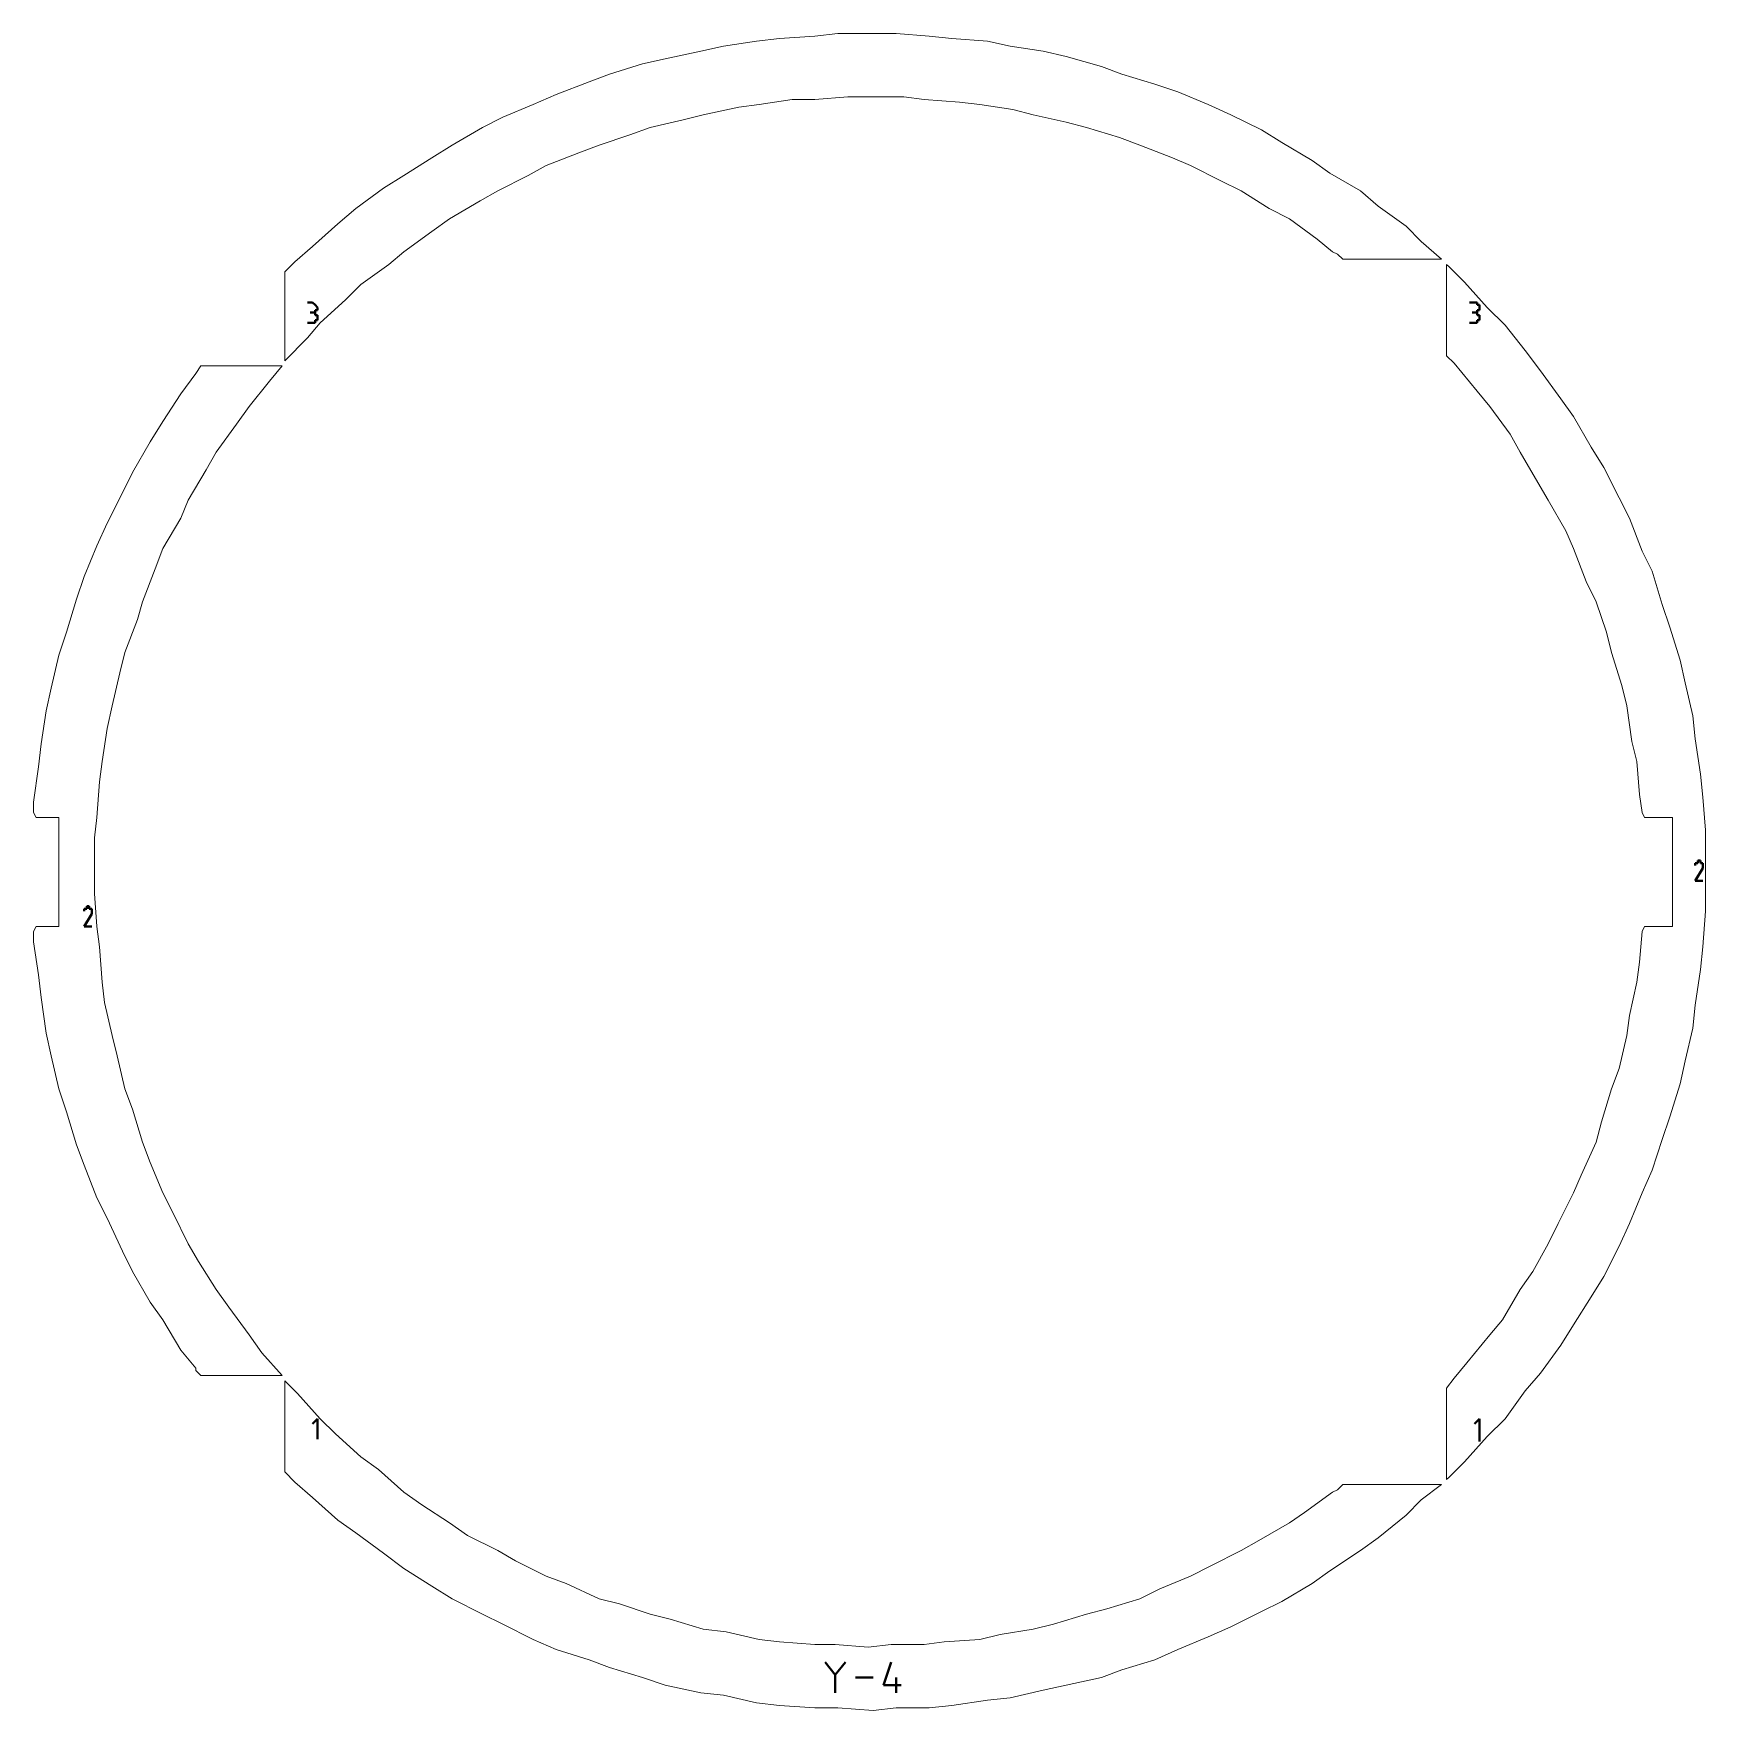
# Model space of a CAD drawing. Header units: millimetres. Extents: x -99 to 99, y -143 to 131.
# Drawn here: x 33.4 to 99.3, y 3.3 to 69.4 of the extents above; entities that cross this region are included whole.
import ezdxf

# ---------------------------------------------------------------- set-up
doc = ezdxf.new("R2010")
doc.units = ezdxf.units.MM
doc.header["$MEASUREMENT"] = 0
doc.layers.add('layer 1', color=7, linetype='Continuous')

msp = doc.modelspace()

# ---------------------------------------------------------------- linework, layer by layer
at = {"layer": 'layer 1', "color": 5, "lineweight": 13}
for points in [[(60.5613, 68.864), (60.5613, 68.864), (59.6618, 68.6656), (59.6618, 68.6656)], [(61.8604, 69.0651), (61.8604, 69.0651), (60.5613, 68.864), (60.5613, 68.864)], [(62.76, 69.1656), (62.76, 69.1656), (61.8604, 69.0651), (61.8604, 69.0651)], [(64.1623, 69.2662), (64.1623, 69.2662), (62.76, 69.1656), (62.76, 69.1656)], [(65.0619, 69.3641), (65.0619, 69.3641), (64.1623, 69.2662), (64.1623, 69.2662)], [(66.4616, 69.3641), (66.4616, 69.3641), (65.0619, 69.3641), (65.0619, 69.3641)], [(67.3611, 69.3641), (67.3611, 69.3641), (66.4616, 69.3641), (66.4616, 69.3641)], [(68.6602, 69.2662), (68.6602, 69.2662), (67.3611, 69.3641), (67.3611, 69.3641)], [(69.5625, 69.1656), (69.5625, 69.1656), (68.6602, 69.2662), (68.6602, 69.2662)], [(70.9621, 69.0651), (70.9621, 69.0651), (69.5625, 69.1656), (69.5625, 69.1656)], [(71.8617, 68.864), (71.8617, 68.864), (70.9621, 69.0651), (70.9621, 69.0651)], [(73.1608, 68.6656), (73.1608, 68.6656), (71.8617, 68.864), (71.8617, 68.864)], [(57.3599, 68.1655), (57.3599, 68.1655), (56.0608, 67.766), (56.0608, 67.766)], [(58.2595, 68.3666), (58.2595, 68.3666), (57.3599, 68.1655), (57.3599, 68.1655)], [(59.6618, 68.6656), (59.6618, 68.6656), (58.2595, 68.3666), (58.2595, 68.3666)], [(74.063, 68.4645), (74.063, 68.4645), (73.1608, 68.6656), (73.1608, 68.6656)], [(75.4627, 68.065), (75.4627, 68.065), (74.063, 68.4645), (74.063, 68.4645)], [(55.2618, 67.4644), (55.2618, 67.4644), (53.96, 66.9643), (53.96, 66.9643)], [(56.0608, 67.766), (56.0608, 67.766), (55.2618, 67.4644), (55.2618, 67.4644)], [(76.2617, 67.766), (76.2617, 67.766), (75.4627, 68.065), (75.4627, 68.065)], [(77.5635, 67.3665), (77.5635, 67.3665), (76.2617, 67.766), (76.2617, 67.766)], [(53.96, 66.9643), (53.96, 66.9643), (53.0604, 66.5648), (53.0604, 66.5648)], [(61.961, 66.5648), (61.961, 66.5648), (63.2601, 66.7659), (63.2601, 66.7659)], [(63.2601, 66.7659), (63.2601, 66.7659), (64.1623, 66.7659), (64.1623, 66.7659)], [(64.1623, 66.7659), (64.1623, 66.7659), (65.4614, 66.8664), (65.4614, 66.8664)], [(65.4614, 66.8664), (65.4614, 66.8664), (66.2605, 66.8664), (66.2605, 66.8664)], [(66.2605, 66.8664), (66.2605, 66.8664), (67.6628, 66.8664), (67.6628, 66.8664)], [(67.6628, 66.8664), (67.6628, 66.8664), (68.4618, 66.7659), (68.4618, 66.7659)], [(68.4618, 66.7659), (68.4618, 66.7659), (69.8615, 66.6653), (69.8615, 66.6653)], [(78.4631, 67.0648), (78.4631, 67.0648), (77.5635, 67.3665), (77.5635, 67.3665)], [(79.6616, 66.5648), (79.6616, 66.5648), (78.4631, 67.0648), (78.4631, 67.0648)], [(53.0604, 66.5648), (53.0604, 66.5648), (51.8592, 66.0647), (51.8592, 66.0647)], [(58.9606, 65.9642), (58.9606, 65.9642), (59.7597, 66.1653), (59.7597, 66.1653)], [(59.7597, 66.1653), (59.7597, 66.1653), (61.162, 66.4642), (61.162, 66.4642)], [(61.162, 66.4642), (61.162, 66.4642), (61.961, 66.5648), (61.961, 66.5648)], [(69.8615, 66.6653), (69.8615, 66.6653), (70.6605, 66.5648), (70.6605, 66.5648)], [(70.6605, 66.5648), (70.6605, 66.5648), (71.9623, 66.3663), (71.9623, 66.3663)], [(71.9623, 66.3663), (71.9623, 66.3663), (72.7613, 66.1653), (72.7613, 66.1653)], [(72.7613, 66.1653), (72.7613, 66.1653), (74.063, 65.8663), (74.063, 65.8663)], [(80.5612, 66.1653), (80.5612, 66.1653), (79.6616, 66.5648), (79.6616, 66.5648)], [(81.7624, 65.5647), (81.7624, 65.5647), (80.5612, 66.1653), (80.5612, 66.1653)], [(51.0602, 65.6652), (51.0602, 65.6652), (49.859, 64.9641), (49.859, 64.9641)], [(51.8592, 66.0647), (51.8592, 66.0647), (51.0602, 65.6652), (51.0602, 65.6652)], [(56.8598, 65.3662), (56.8598, 65.3662), (57.6615, 65.6652), (57.6615, 65.6652)], [(57.6615, 65.6652), (57.6615, 65.6652), (58.9606, 65.9642), (58.9606, 65.9642)], [(74.063, 65.8663), (74.063, 65.8663), (74.8621, 65.6652), (74.8621, 65.6652)], [(74.8621, 65.6652), (74.8621, 65.6652), (76.1612, 65.2657), (76.1612, 65.2657)], [(82.5615, 65.0646), (82.5615, 65.0646), (81.7624, 65.5647), (81.7624, 65.5647)], [(49.859, 64.9641), (49.859, 64.9641), (49.0599, 64.464), (49.0599, 64.464)], [(54.8596, 64.6651), (54.8596, 64.6651), (55.6613, 64.9641), (55.6613, 64.9641)], [(55.6613, 64.9641), (55.6613, 64.9641), (56.8598, 65.3662), (56.8598, 65.3662)], [(76.1612, 65.2657), (76.1612, 65.2657), (76.9629, 64.9641), (76.9629, 64.9641)], [(76.9629, 64.9641), (76.9629, 64.9641), (78.262, 64.464), (78.262, 64.464)], [(83.7627, 64.3661), (83.7627, 64.3661), (82.5615, 65.0646), (82.5615, 65.0646)], [(49.0599, 64.464), (49.0599, 64.464), (47.9592, 63.7655), (47.9592, 63.7655)], [(52.8593, 63.7655), (52.8593, 63.7655), (53.5605, 64.165), (53.5605, 64.165)], [(53.5605, 64.165), (53.5605, 64.165), (54.8596, 64.6651), (54.8596, 64.6651)], [(78.262, 64.464), (78.262, 64.464), (78.9631, 64.165), (78.9631, 64.165)], [(78.9631, 64.165), (78.9631, 64.165), (80.1617, 63.5644), (80.1617, 63.5644)], [(84.4638, 63.866), (84.4638, 63.866), (83.7627, 64.3661), (83.7627, 64.3661)], [(47.9592, 63.7655), (47.9592, 63.7655), (47.1602, 63.2654), (47.1602, 63.2654)], [(51.6608, 63.1649), (51.6608, 63.1649), (52.8593, 63.7655), (52.8593, 63.7655)], [(80.1617, 63.5644), (80.1617, 63.5644), (80.9634, 63.1649), (80.9634, 63.1649)], [(85.6624, 63.1649), (85.6624, 63.1649), (84.4638, 63.866), (84.4638, 63.866)], [(47.1602, 63.2654), (47.1602, 63.2654), (46.0595, 62.4664), (46.0595, 62.4664)], [(50.9596, 62.7654), (50.9596, 62.7654), (51.6608, 63.1649), (51.6608, 63.1649)], [(80.9634, 63.1649), (80.9634, 63.1649), (82.0614, 62.4664), (82.0614, 62.4664)], [(86.3635, 62.5643), (86.3635, 62.5643), (85.6624, 63.1649), (85.6624, 63.1649)], [(46.0595, 62.4664), (46.0595, 62.4664), (45.361, 61.8658), (45.361, 61.8658)], [(49.7611, 62.0642), (49.7611, 62.0642), (50.9596, 62.7654), (50.9596, 62.7654)], [(82.0614, 62.4664), (82.0614, 62.4664), (82.8631, 62.0642), (82.8631, 62.0642)], [(87.4642, 61.7652), (87.4642, 61.7652), (86.3635, 62.5643), (86.3635, 62.5643)], [(45.361, 61.8658), (45.361, 61.8658), (44.3609, 60.9662), (44.3609, 60.9662)], [(47.9592, 60.7651), (47.9592, 60.7651), (49.0599, 61.5642), (49.0599, 61.5642)], [(49.0599, 61.5642), (49.0599, 61.5642), (49.7611, 62.0642), (49.7611, 62.0642)], [(82.8631, 62.0642), (82.8631, 62.0642), (83.9637, 61.2652), (83.9637, 61.2652)], [(88.0621, 61.1646), (88.0621, 61.1646), (87.4642, 61.7652), (87.4642, 61.7652)], [(44.3609, 60.9662), (44.3609, 60.9662), (43.6598, 60.3656), (43.6598, 60.3656)], [(83.9637, 61.2652), (83.9637, 61.2652), (84.5617, 60.7651), (84.5617, 60.7651)], [(88.8638, 60.4661), (88.8638, 60.4661), (88.0621, 61.1646), (88.0621, 61.1646)], [(43.6598, 60.3656), (43.6598, 60.3656), (43.2602, 59.9661), (43.2602, 59.9661)], [(46.2606, 59.466), (46.2606, 59.466), (47.3613, 60.2651), (47.3613, 60.2651)], [(47.3613, 60.2651), (47.3613, 60.2651), (47.9592, 60.7651), (47.9592, 60.7651)], [(84.5617, 60.7651), (84.5617, 60.7651), (84.7628, 60.6646), (84.7628, 60.6646)], [(84.7628, 60.6646), (84.7628, 60.6646), (84.9639, 60.4661), (84.9639, 60.4661)], [(84.9639, 60.4661), (84.9639, 60.4661), (88.8638, 60.4661), (88.8638, 60.4661)], [(89.1628, 60.1645), (89.1628, 60.1645), (89.0623, 60.2651), (89.0623, 60.2651)], [(89.0623, 60.2651), (89.0623, 60.2651), (89.0623, 56.6641), (89.0623, 56.6641)], [(89.7634, 59.5639), (89.7634, 59.5639), (89.1628, 60.1645), (89.1628, 60.1645)], [(43.2602, 59.9661), (43.2602, 59.9661), (43.2602, 56.4656), (43.2602, 56.4656)], [(90.663, 58.5638), (90.663, 58.5638), (89.7634, 59.5639), (89.7634, 59.5639)], [(44.6599, 57.9658), (44.6599, 57.9658), (45.66, 58.8654), (45.66, 58.8654)], [(45.66, 58.8654), (45.66, 58.8654), (46.2606, 59.466), (46.2606, 59.466)], [(91.3641, 57.8653), (91.3641, 57.8653), (90.663, 58.5638), (90.663, 58.5638)], [(44.1598, 57.3652), (44.1598, 57.3652), (44.6599, 57.9658), (44.6599, 57.9658)], [(92.1632, 56.8652), (92.1632, 56.8652), (91.3641, 57.8653), (91.3641, 57.8653)], [(43.2602, 56.4656), (43.2602, 56.4656), (44.1598, 57.3652), (44.1598, 57.3652)], [(92.7638, 56.0661), (92.7638, 56.0661), (92.1632, 56.8652), (92.1632, 56.8652)], [(39.9582, 56.2646), (39.9582, 56.2646), (39.7598, 55.9656), (39.7598, 55.9656)], [(43.1597, 56.2646), (43.1597, 56.2646), (39.9582, 56.2646), (39.9582, 56.2646)], [(42.6596, 55.6639), (42.6596, 55.6639), (43.1597, 56.2646), (43.1597, 56.2646)], [(89.0623, 56.6641), (89.0623, 56.6641), (89.3639, 56.3651), (89.3639, 56.3651)], [(89.3639, 56.3651), (89.3639, 56.3651), (90.2635, 55.2644), (90.2635, 55.2644)], [(39.7598, 55.9656), (39.7598, 55.9656), (39.1592, 55.1639), (39.1592, 55.1639)], [(41.8606, 54.6638), (41.8606, 54.6638), (42.6596, 55.6639), (42.6596, 55.6639)], [(93.5628, 54.9654), (93.5628, 54.9654), (92.7638, 56.0661), (92.7638, 56.0661)], [(39.1592, 55.1639), (39.1592, 55.1639), (38.4581, 54.0659), (38.4581, 54.0659)], [(90.2635, 55.2644), (90.2635, 55.2644), (90.7635, 54.6638), (90.7635, 54.6638)], [(94.0629, 54.2643), (94.0629, 54.2643), (93.5628, 54.9654), (93.5628, 54.9654)], [(41.3605, 53.9653), (41.3605, 53.9653), (41.8606, 54.6638), (41.8606, 54.6638)], [(90.7635, 54.6638), (90.7635, 54.6638), (91.5626, 53.5658), (91.5626, 53.5658)], [(94.764, 53.0657), (94.764, 53.0657), (94.0629, 54.2643), (94.0629, 54.2643)], [(38.4581, 54.0659), (38.4581, 54.0659), (37.958, 53.2642), (37.958, 53.2642)], [(40.5589, 52.8647), (40.5589, 52.8647), (41.3605, 53.9653), (41.3605, 53.9653)], [(91.5626, 53.5658), (91.5626, 53.5658), (91.9621, 52.8647), (91.9621, 52.8647)], [(37.958, 53.2642), (37.958, 53.2642), (37.2595, 52.0656), (37.2595, 52.0656)], [(95.2641, 52.2641), (95.2641, 52.2641), (94.764, 53.0657), (94.764, 53.0657)], [(40.1593, 52.1635), (40.1593, 52.1635), (40.5589, 52.8647), (40.5589, 52.8647)], [(91.9621, 52.8647), (91.9621, 52.8647), (92.6632, 51.6634), (92.6632, 51.6634)], [(95.8647, 51.0655), (95.8647, 51.0655), (95.2641, 52.2641), (95.2641, 52.2641)], [(37.2595, 52.0656), (37.2595, 52.0656), (36.86, 51.2639), (36.86, 51.2639)], [(39.4582, 50.9649), (39.4582, 50.9649), (40.1593, 52.1635), (40.1593, 52.1635)], [(92.6632, 51.6634), (92.6632, 51.6634), (93.0628, 50.9649), (93.0628, 50.9649)], [(36.86, 51.2639), (36.86, 51.2639), (36.2594, 50.0654), (36.2594, 50.0654)], [(39.1592, 50.2638), (39.1592, 50.2638), (39.4582, 50.9649), (39.4582, 50.9649)], [(93.0628, 50.9649), (93.0628, 50.9649), (93.7639, 49.7637), (93.7639, 49.7637)], [(96.2642, 50.2638), (96.2642, 50.2638), (95.8647, 51.0655), (95.8647, 51.0655)], [(38.4581, 49.0652), (38.4581, 49.0652), (39.1592, 50.2638), (39.1592, 50.2638)], [(96.7643, 48.9647), (96.7643, 48.9647), (96.2642, 50.2638), (96.2642, 50.2638)], [(36.2594, 50.0654), (36.2594, 50.0654), (35.8599, 49.1658), (35.8599, 49.1658)], [(93.7639, 49.7637), (93.7639, 49.7637), (94.0629, 49.0652), (94.0629, 49.0652)], [(35.8599, 49.1658), (35.8599, 49.1658), (35.3598, 47.9646), (35.3598, 47.9646)], [(38.1591, 48.2635), (38.1591, 48.2635), (38.4581, 49.0652), (38.4581, 49.0652)], [(94.0629, 49.0652), (94.0629, 49.0652), (94.563, 47.7635), (94.563, 47.7635)], [(97.1638, 48.1657), (97.1638, 48.1657), (96.7643, 48.9647), (96.7643, 48.9647)], [(37.659, 46.9644), (37.659, 46.9644), (38.1591, 48.2635), (38.1591, 48.2635)], [(35.3598, 47.9646), (35.3598, 47.9646), (35.0582, 47.065), (35.0582, 47.065)], [(94.563, 47.7635), (94.563, 47.7635), (94.9625, 46.9644), (94.9625, 46.9644)], [(97.5633, 46.8639), (97.5633, 46.8639), (97.1638, 48.1657), (97.1638, 48.1657)], [(35.0582, 47.065), (35.0582, 47.065), (34.6586, 45.7632), (34.6586, 45.7632)], [(37.4579, 46.2633), (37.4579, 46.2633), (37.659, 46.9644), (37.659, 46.9644)], [(94.9625, 46.9644), (94.9625, 46.9644), (95.3646, 45.7632), (95.3646, 45.7632)], [(97.865, 45.9643), (97.865, 45.9643), (97.5633, 46.8639), (97.5633, 46.8639)], [(34.6586, 45.7632), (34.6586, 45.7632), (34.3597, 44.8637), (34.3597, 44.8637)], [(36.9579, 44.9642), (36.9579, 44.9642), (37.4579, 46.2633), (37.4579, 46.2633)], [(95.3646, 45.7632), (95.3646, 45.7632), (95.5631, 44.9642), (95.5631, 44.9642)], [(98.2645, 44.6652), (98.2645, 44.6652), (97.865, 45.9643), (97.865, 45.9643)], [(36.7594, 44.1652), (36.7594, 44.1652), (36.9579, 44.9642), (36.9579, 44.9642)], [(95.5631, 44.9642), (95.5631, 44.9642), (95.9626, 43.6651), (95.9626, 43.6651)], [(34.3597, 44.8637), (34.3597, 44.8637), (34.058, 43.5646), (34.058, 43.5646)], [(98.4629, 43.7656), (98.4629, 43.7656), (98.2645, 44.6652), (98.2645, 44.6652)], [(36.4604, 42.8634), (36.4604, 42.8634), (36.7594, 44.1652), (36.7594, 44.1652)], [(95.9626, 43.6651), (95.9626, 43.6651), (96.1637, 42.8634), (96.1637, 42.8634)], [(98.7645, 42.4639), (98.7645, 42.4639), (98.4629, 43.7656), (98.4629, 43.7656)], [(34.058, 43.5646), (34.058, 43.5646), (33.8596, 42.665), (33.8596, 42.665)], [(33.8596, 42.665), (33.8596, 42.665), (33.6585, 41.3632), (33.6585, 41.3632)], [(36.2594, 41.9638), (36.2594, 41.9638), (36.4604, 42.8634), (36.4604, 42.8634)], [(96.1637, 42.8634), (96.1637, 42.8634), (96.3648, 41.4638), (96.3648, 41.4638)], [(98.8651, 41.5643), (98.8651, 41.5643), (98.7645, 42.4639), (98.7645, 42.4639)], [(36.0583, 40.6647), (36.0583, 40.6647), (36.2594, 41.9638), (36.2594, 41.9638)], [(33.6585, 41.3632), (33.6585, 41.3632), (33.558, 40.4636), (33.558, 40.4636)], [(96.3648, 41.4638), (96.3648, 41.4638), (96.5632, 40.6647), (96.5632, 40.6647)], [(99.0635, 40.1647), (99.0635, 40.1647), (98.8651, 41.5643), (98.8651, 41.5643)], [(33.558, 40.4636), (33.558, 40.4636), (33.3595, 39.064), (33.3595, 39.064)], [(35.9604, 39.863), (35.9604, 39.863), (36.0583, 40.6647), (36.0583, 40.6647)], [(96.5632, 40.6647), (96.5632, 40.6647), (96.6637, 39.363), (96.6637, 39.363)], [(35.8599, 38.4634), (35.8599, 38.4634), (35.9604, 39.863), (35.9604, 39.863)], [(99.1641, 39.2651), (99.1641, 39.2651), (99.0635, 40.1647), (99.0635, 40.1647)], [(33.3595, 39.064), (33.3595, 39.064), (33.3595, 38.6645), (33.3595, 38.6645)], [(96.6637, 39.363), (96.6637, 39.363), (96.7643, 38.6645), (96.7643, 38.6645)], [(99.2646, 37.9633), (99.2646, 37.9633), (99.1641, 39.2651), (99.1641, 39.2651)], [(33.3595, 38.6645), (33.3595, 38.6645), (33.4601, 38.4634), (33.4601, 38.4634)], [(33.4601, 38.4634), (33.4601, 38.4634), (34.3597, 38.4634), (34.3597, 38.4634)], [(34.3597, 38.4634), (34.3597, 38.4634), (34.3597, 34.1639), (34.3597, 34.1639)], [(35.7593, 37.6643), (35.7593, 37.6643), (35.8599, 38.4634), (35.8599, 38.4634)], [(96.7643, 38.6645), (96.7643, 38.6645), (96.8648, 38.4634), (96.8648, 38.4634)], [(96.8648, 38.4634), (96.8648, 38.4634), (97.9628, 38.4634), (97.9628, 38.4634)], [(97.9628, 38.4634), (97.9628, 38.4634), (97.9628, 34.1639), (97.9628, 34.1639)], [(99.2646, 37.0637), (99.2646, 37.0637), (99.2646, 37.9633), (99.2646, 37.9633)], [(35.7593, 36.3652), (35.7593, 36.3652), (35.7593, 37.6643), (35.7593, 37.6643)], [(99.2646, 35.6641), (99.2646, 35.6641), (99.2646, 37.0637), (99.2646, 37.0637)], [(35.7593, 35.463), (35.7593, 35.463), (35.7593, 36.3652), (35.7593, 36.3652)], [(35.8599, 34.1639), (35.8599, 34.1639), (35.7593, 35.463), (35.7593, 35.463)], [(99.2646, 34.7645), (99.2646, 34.7645), (99.2646, 35.6641), (99.2646, 35.6641)], [(99.1641, 33.3649), (99.1641, 33.3649), (99.2646, 34.7645), (99.2646, 34.7645)], [(33.4601, 34.1639), (33.4601, 34.1639), (33.3595, 33.9628), (33.3595, 33.9628)], [(33.3595, 33.9628), (33.3595, 33.9628), (33.3595, 33.5633), (33.3595, 33.5633)], [(34.3597, 34.1639), (34.3597, 34.1639), (33.4601, 34.1639), (33.4601, 34.1639)], [(35.9604, 33.3649), (35.9604, 33.3649), (35.8599, 34.1639), (35.8599, 34.1639)], [(96.7643, 33.9628), (96.7643, 33.9628), (96.6637, 32.7643), (96.6637, 32.7643)], [(96.8648, 34.1639), (96.8648, 34.1639), (96.7643, 33.9628), (96.7643, 33.9628)], [(97.9628, 34.1639), (97.9628, 34.1639), (96.8648, 34.1639), (96.8648, 34.1639)], [(33.3595, 33.5633), (33.3595, 33.5633), (33.558, 32.2642), (33.558, 32.2642)], [(36.0583, 31.9652), (36.0583, 31.9652), (35.9604, 33.3649), (35.9604, 33.3649)], [(99.0635, 32.4653), (99.0635, 32.4653), (99.1641, 33.3649), (99.1641, 33.3649)], [(96.6637, 32.7643), (96.6637, 32.7643), (96.5632, 31.9652), (96.5632, 31.9652)], [(98.8651, 31.063), (98.8651, 31.063), (99.0635, 32.4653), (99.0635, 32.4653)], [(33.558, 32.2642), (33.558, 32.2642), (33.6585, 31.3646), (33.6585, 31.3646)], [(36.1588, 31.1635), (36.1588, 31.1635), (36.0583, 31.9652), (36.0583, 31.9652)], [(96.5632, 31.9652), (96.5632, 31.9652), (96.2642, 30.6635), (96.2642, 30.6635)], [(33.6585, 31.3646), (33.6585, 31.3646), (33.8596, 29.965), (33.8596, 29.965)], [(36.4604, 29.8644), (36.4604, 29.8644), (36.1588, 31.1635), (36.1588, 31.1635)], [(96.2642, 30.6635), (96.2642, 30.6635), (96.1637, 29.8644), (96.1637, 29.8644)], [(98.7645, 30.1634), (98.7645, 30.1634), (98.8651, 31.063), (98.8651, 31.063)], [(33.8596, 29.965), (33.8596, 29.965), (34.058, 29.0627), (34.058, 29.0627)], [(36.6589, 29.0627), (36.6589, 29.0627), (36.4604, 29.8644), (36.4604, 29.8644)], [(96.1637, 29.8644), (96.1637, 29.8644), (95.8647, 28.5627), (95.8647, 28.5627)], [(98.4629, 28.8643), (98.4629, 28.8643), (98.7645, 30.1634), (98.7645, 30.1634)], [(34.058, 29.0627), (34.058, 29.0627), (34.3597, 27.7636), (34.3597, 27.7636)], [(36.9579, 27.7636), (36.9579, 27.7636), (36.6589, 29.0627), (36.6589, 29.0627)], [(95.8647, 28.5627), (95.8647, 28.5627), (95.5631, 27.7636), (95.5631, 27.7636)], [(98.2645, 27.9647), (98.2645, 27.9647), (98.4629, 28.8643), (98.4629, 28.8643)], [(34.3597, 27.7636), (34.3597, 27.7636), (34.6586, 26.8641), (34.6586, 26.8641)], [(37.2595, 26.9646), (37.2595, 26.9646), (36.9579, 27.7636), (36.9579, 27.7636)], [(95.5631, 27.7636), (95.5631, 27.7636), (95.1636, 26.4645), (95.1636, 26.4645)], [(97.865, 26.663), (97.865, 26.663), (98.2645, 27.9647), (98.2645, 27.9647)], [(34.6586, 26.8641), (34.6586, 26.8641), (35.0582, 25.5649), (35.0582, 25.5649)], [(37.659, 25.6628), (37.659, 25.6628), (37.2595, 26.9646), (37.2595, 26.9646)], [(95.1636, 26.4645), (95.1636, 26.4645), (94.9625, 25.6628), (94.9625, 25.6628)], [(97.5633, 25.7634), (97.5633, 25.7634), (97.865, 26.663), (97.865, 26.663)], [(35.0582, 25.5649), (35.0582, 25.5649), (35.3598, 24.7633), (35.3598, 24.7633)], [(37.958, 24.8638), (37.958, 24.8638), (37.659, 25.6628), (37.659, 25.6628)], [(94.9625, 25.6628), (94.9625, 25.6628), (94.3645, 24.3637), (94.3645, 24.3637)], [(97.1638, 24.5648), (97.1638, 24.5648), (97.5633, 25.7634), (97.5633, 25.7634)], [(35.3598, 24.7633), (35.3598, 24.7633), (35.8599, 23.4642), (35.8599, 23.4642)], [(38.4581, 23.6626), (38.4581, 23.6626), (37.958, 24.8638), (37.958, 24.8638)], [(96.7643, 23.6626), (96.7643, 23.6626), (97.1638, 24.5648), (97.1638, 24.5648)], [(94.3645, 24.3637), (94.3645, 24.3637), (94.0629, 23.6626), (94.0629, 23.6626)], [(35.8599, 23.4642), (35.8599, 23.4642), (36.2594, 22.6625), (36.2594, 22.6625)], [(38.8602, 22.8635), (38.8602, 22.8635), (38.4581, 23.6626), (38.4581, 23.6626)], [(94.0629, 23.6626), (94.0629, 23.6626), (93.4623, 22.464), (93.4623, 22.464)], [(96.2642, 22.464), (96.2642, 22.464), (96.7643, 23.6626), (96.7643, 23.6626)], [(36.2594, 22.6625), (36.2594, 22.6625), (36.86, 21.3634), (36.86, 21.3634)], [(39.4582, 21.6623), (39.4582, 21.6623), (38.8602, 22.8635), (38.8602, 22.8635)], [(93.4623, 22.464), (93.4623, 22.464), (93.0628, 21.6623), (93.0628, 21.6623)], [(95.8647, 21.5644), (95.8647, 21.5644), (96.2642, 22.464), (96.2642, 22.464)], [(36.86, 21.3634), (36.86, 21.3634), (37.2595, 20.5643), (37.2595, 20.5643)], [(39.8604, 20.9638), (39.8604, 20.9638), (39.4582, 21.6623), (39.4582, 21.6623)], [(93.0628, 21.6623), (93.0628, 21.6623), (92.4622, 20.5643), (92.4622, 20.5643)], [(95.2641, 20.3632), (95.2641, 20.3632), (95.8647, 21.5644), (95.8647, 21.5644)], [(37.2595, 20.5643), (37.2595, 20.5643), (37.958, 19.3631), (37.958, 19.3631)], [(40.5589, 19.8632), (40.5589, 19.8632), (39.8604, 20.9638), (39.8604, 20.9638)], [(92.4622, 20.5643), (92.4622, 20.5643), (91.9621, 19.8632), (91.9621, 19.8632)], [(41.0589, 19.1647), (41.0589, 19.1647), (40.5589, 19.8632), (40.5589, 19.8632)], [(91.9621, 19.8632), (91.9621, 19.8632), (91.2636, 18.6646), (91.2636, 18.6646)], [(94.764, 19.5642), (94.764, 19.5642), (95.2641, 20.3632), (95.2641, 20.3632)], [(37.958, 19.3631), (37.958, 19.3631), (38.4581, 18.6646), (38.4581, 18.6646)], [(94.0629, 18.4635), (94.0629, 18.4635), (94.764, 19.5642), (94.764, 19.5642)], [(38.4581, 18.6646), (38.4581, 18.6646), (39.1592, 17.4634), (39.1592, 17.4634)], [(41.8606, 18.064), (41.8606, 18.064), (41.0589, 19.1647), (41.0589, 19.1647)], [(91.2636, 18.6646), (91.2636, 18.6646), (90.7635, 18.064), (90.7635, 18.064)], [(42.3607, 17.3629), (42.3607, 17.3629), (41.8606, 18.064), (41.8606, 18.064)], [(90.7635, 18.064), (90.7635, 18.064), (89.864, 16.9633), (89.864, 16.9633)], [(93.5628, 17.6645), (93.5628, 17.6645), (94.0629, 18.4635), (94.0629, 18.4635)], [(39.1592, 17.4634), (39.1592, 17.4634), (39.7598, 16.7623), (39.7598, 16.7623)], [(43.1597, 16.4633), (43.1597, 16.4633), (42.3607, 17.3629), (42.3607, 17.3629)], [(92.7638, 16.5638), (92.7638, 16.5638), (93.5628, 17.6645), (93.5628, 17.6645)], [(39.7598, 16.7623), (39.7598, 16.7623), (39.7598, 16.6644), (39.7598, 16.6644)], [(39.7598, 16.6644), (39.7598, 16.6644), (39.9582, 16.4633), (39.9582, 16.4633)], [(89.864, 16.9633), (89.864, 16.9633), (89.3639, 16.3627), (89.3639, 16.3627)], [(92.1632, 15.8627), (92.1632, 15.8627), (92.7638, 16.5638), (92.7638, 16.5638)], [(39.9582, 16.4633), (39.9582, 16.4633), (43.1597, 16.4633), (43.1597, 16.4633)], [(43.7603, 15.7621), (43.7603, 15.7621), (43.2602, 16.2622), (43.2602, 16.2622)], [(43.2602, 16.2622), (43.2602, 16.2622), (43.2602, 12.6639), (43.2602, 12.6639)], [(89.3639, 16.3627), (89.3639, 16.3627), (89.0623, 15.9632), (89.0623, 15.9632)], [(89.0623, 15.9632), (89.0623, 15.9632), (89.0623, 12.3622), (89.0623, 12.3622)], [(44.6599, 14.7647), (44.6599, 14.7647), (43.7603, 15.7621), (43.7603, 15.7621)], [(91.3641, 14.7647), (91.3641, 14.7647), (92.1632, 15.8627), (92.1632, 15.8627)], [(45.2605, 14.1641), (45.2605, 14.1641), (44.6599, 14.7647), (44.6599, 14.7647)], [(90.663, 14.0635), (90.663, 14.0635), (91.3641, 14.7647), (91.3641, 14.7647)], [(46.2606, 13.2645), (46.2606, 13.2645), (45.2605, 14.1641), (45.2605, 14.1641)], [(89.7634, 13.0634), (89.7634, 13.0634), (90.663, 14.0635), (90.663, 14.0635)], [(46.9591, 12.7644), (46.9591, 12.7644), (46.2606, 13.2645), (46.2606, 13.2645)], [(43.2602, 12.6639), (43.2602, 12.6639), (43.6598, 12.2643), (43.6598, 12.2643)], [(47.9592, 11.8622), (47.9592, 11.8622), (46.9591, 12.7644), (46.9591, 12.7644)], [(89.1628, 12.4628), (89.1628, 12.4628), (89.7634, 13.0634), (89.7634, 13.0634)], [(43.6598, 12.2643), (43.6598, 12.2643), (44.3609, 11.6637), (44.3609, 11.6637)], [(84.7628, 11.9627), (84.7628, 11.9627), (84.5617, 11.8622), (84.5617, 11.8622)], [(84.9639, 12.1638), (84.9639, 12.1638), (84.7628, 11.9627), (84.7628, 11.9627)], [(88.8638, 12.1638), (88.8638, 12.1638), (84.9639, 12.1638), (84.9639, 12.1638)], [(88.0621, 11.5632), (88.0621, 11.5632), (88.8638, 12.1638), (88.8638, 12.1638)], [(89.0623, 12.3622), (89.0623, 12.3622), (89.1628, 12.4628), (89.1628, 12.4628)], [(44.3609, 11.6637), (44.3609, 11.6637), (45.361, 10.7641), (45.361, 10.7641)], [(48.6604, 11.3621), (48.6604, 11.3621), (47.9592, 11.8622), (47.9592, 11.8622)], [(49.7611, 10.6636), (49.7611, 10.6636), (48.6604, 11.3621), (48.6604, 11.3621)], [(84.5617, 11.8622), (84.5617, 11.8622), (83.4637, 11.0631), (83.4637, 11.0631)], [(87.4642, 10.9626), (87.4642, 10.9626), (88.0621, 11.5632), (88.0621, 11.5632)], [(45.361, 10.7641), (45.361, 10.7641), (46.0595, 10.2641), (46.0595, 10.2641)], [(50.4596, 10.1636), (50.4596, 10.1636), (49.7611, 10.6636), (49.7611, 10.6636)], [(82.8631, 10.6636), (82.8631, 10.6636), (81.6619, 9.9625), (81.6619, 9.9625)], [(83.4637, 11.0631), (83.4637, 11.0631), (82.8631, 10.6636), (82.8631, 10.6636)], [(86.3635, 10.063), (86.3635, 10.063), (87.4642, 10.9626), (87.4642, 10.9626)], [(46.0595, 10.2641), (46.0595, 10.2641), (47.1602, 9.4624), (47.1602, 9.4624)], [(51.6608, 9.5629), (51.6608, 9.5629), (50.4596, 10.1636), (50.4596, 10.1636)], [(81.6619, 9.9625), (81.6619, 9.9625), (80.9634, 9.5629), (80.9634, 9.5629)], [(85.6624, 9.5629), (85.6624, 9.5629), (86.3635, 10.063), (86.3635, 10.063)], [(47.1602, 9.4624), (47.1602, 9.4624), (47.9592, 8.8644), (47.9592, 8.8644)], [(52.3593, 9.1634), (52.3593, 9.1634), (51.6608, 9.5629), (51.6608, 9.5629)], [(80.9634, 9.5629), (80.9634, 9.5629), (79.7622, 8.9623), (79.7622, 8.9623)], [(84.4638, 8.7639), (84.4638, 8.7639), (85.6624, 9.5629), (85.6624, 9.5629)], [(47.9592, 8.8644), (47.9592, 8.8644), (49.0599, 8.1633), (49.0599, 8.1633)], [(53.5605, 8.5628), (53.5605, 8.5628), (52.3593, 9.1634), (52.3593, 9.1634)], [(79.7622, 8.9623), (79.7622, 8.9623), (78.9631, 8.5628), (78.9631, 8.5628)], [(83.7627, 8.2638), (83.7627, 8.2638), (84.4638, 8.7639), (84.4638, 8.7639)], [(49.0599, 8.1633), (49.0599, 8.1633), (49.859, 7.6632), (49.859, 7.6632)], [(54.3595, 8.2638), (54.3595, 8.2638), (53.5605, 8.5628), (53.5605, 8.5628)], [(55.6613, 7.6632), (55.6613, 7.6632), (54.3595, 8.2638), (54.3595, 8.2638)], [(77.7619, 8.0628), (77.7619, 8.0628), (76.9629, 7.6632), (76.9629, 7.6632)], [(78.9631, 8.5628), (78.9631, 8.5628), (77.7619, 8.0628), (77.7619, 8.0628)], [(82.5615, 7.5627), (82.5615, 7.5627), (83.7627, 8.2638), (83.7627, 8.2638)], [(49.859, 7.6632), (49.859, 7.6632), (51.0602, 7.0626), (51.0602, 7.0626)], [(56.4603, 7.4622), (56.4603, 7.4622), (55.6613, 7.6632), (55.6613, 7.6632)], [(57.6615, 7.0626), (57.6615, 7.0626), (56.4603, 7.4622), (56.4603, 7.4622)], [(76.9629, 7.6632), (76.9629, 7.6632), (75.6611, 7.2637), (75.6611, 7.2637)], [(81.7624, 7.1632), (81.7624, 7.1632), (82.5615, 7.5627), (82.5615, 7.5627)], [(51.0602, 7.0626), (51.0602, 7.0626), (51.8592, 6.6631), (51.8592, 6.6631)], [(51.8592, 6.6631), (51.8592, 6.6631), (53.0604, 6.0625), (53.0604, 6.0625)], [(58.4606, 6.8642), (58.4606, 6.8642), (57.6615, 7.0626), (57.6615, 7.0626)], [(59.7597, 6.462), (59.7597, 6.462), (58.4606, 6.8642), (58.4606, 6.8642)], [(73.563, 6.6631), (73.563, 6.6631), (72.7613, 6.462), (72.7613, 6.462)], [(74.8621, 7.0626), (74.8621, 7.0626), (73.563, 6.6631), (73.563, 6.6631)], [(75.6611, 7.2637), (75.6611, 7.2637), (74.8621, 7.0626), (74.8621, 7.0626)], [(80.5612, 6.5626), (80.5612, 6.5626), (81.7624, 7.1632), (81.7624, 7.1632)], [(53.0604, 6.0625), (53.0604, 6.0625), (53.96, 5.663), (53.96, 5.663)], [(60.6619, 6.3641), (60.6619, 6.3641), (59.7597, 6.462), (59.7597, 6.462)], [(61.961, 6.0625), (61.961, 6.0625), (60.6619, 6.3641), (60.6619, 6.3641)], [(62.76, 5.962), (62.76, 5.962), (61.961, 6.0625), (61.961, 6.0625)], [(64.1623, 5.8641), (64.1623, 5.8641), (62.76, 5.962), (62.76, 5.962)], [(69.2609, 5.962), (69.2609, 5.962), (68.4618, 5.8641), (68.4618, 5.8641)], [(70.6605, 6.0625), (70.6605, 6.0625), (69.2609, 5.962), (69.2609, 5.962)], [(71.4622, 6.2636), (71.4622, 6.2636), (70.6605, 6.0625), (70.6605, 6.0625)], [(72.7613, 6.462), (72.7613, 6.462), (71.4622, 6.2636), (71.4622, 6.2636)], [(78.4631, 5.663), (78.4631, 5.663), (79.6616, 6.1631), (79.6616, 6.1631)], [(79.6616, 6.1631), (79.6616, 6.1631), (80.5612, 6.5626), (80.5612, 6.5626)], [(53.96, 5.663), (53.96, 5.663), (55.2618, 5.2635), (55.2618, 5.2635)], [(64.9614, 5.8641), (64.9614, 5.8641), (64.1623, 5.8641), (64.1623, 5.8641)], [(66.2605, 5.7635), (66.2605, 5.7635), (64.9614, 5.8641), (64.9614, 5.8641)], [(67.1627, 5.8641), (67.1627, 5.8641), (66.2605, 5.7635), (66.2605, 5.7635)], [(68.4618, 5.8641), (68.4618, 5.8641), (67.1627, 5.8641), (67.1627, 5.8641)], [(77.5635, 5.2635), (77.5635, 5.2635), (78.4631, 5.663), (78.4631, 5.663)], [(55.2618, 5.2635), (55.2618, 5.2635), (56.0608, 4.9618), (56.0608, 4.9618)], [(56.0608, 4.9618), (56.0608, 4.9618), (57.3599, 4.5623), (57.3599, 4.5623)], [(75.4627, 4.5623), (75.4627, 4.5623), (76.2617, 4.8639), (76.2617, 4.8639)], [(76.2617, 4.8639), (76.2617, 4.8639), (77.5635, 5.2635), (77.5635, 5.2635)], [(57.3599, 4.5623), (57.3599, 4.5623), (58.2595, 4.2633), (58.2595, 4.2633)], [(58.2595, 4.2633), (58.2595, 4.2633), (59.6618, 3.9617), (59.6618, 3.9617)], [(71.8617, 3.7633), (71.8617, 3.7633), (73.1608, 4.0623), (73.1608, 4.0623)], [(73.1608, 4.0623), (73.1608, 4.0623), (74.063, 4.2633), (74.063, 4.2633)], [(74.063, 4.2633), (74.063, 4.2633), (75.4627, 4.5623), (75.4627, 4.5623)], [(59.6618, 3.9617), (59.6618, 3.9617), (60.5613, 3.8638), (60.5613, 3.8638)], [(60.5613, 3.8638), (60.5613, 3.8638), (61.8604, 3.5622), (61.8604, 3.5622)], [(61.8604, 3.5622), (61.8604, 3.5622), (62.76, 3.4617), (62.76, 3.4617)], [(62.76, 3.4617), (62.76, 3.4617), (64.1623, 3.3638), (64.1623, 3.3638)], [(64.1623, 3.3638), (64.1623, 3.3638), (65.0619, 3.3638), (65.0619, 3.3638)], [(65.0619, 3.3638), (65.0619, 3.3638), (66.4616, 3.2632), (66.4616, 3.2632)], [(66.4616, 3.2632), (66.4616, 3.2632), (67.3611, 3.3638), (67.3611, 3.3638)], [(67.3611, 3.3638), (67.3611, 3.3638), (68.6602, 3.3638), (68.6602, 3.3638)], [(68.6602, 3.3638), (68.6602, 3.3638), (69.5625, 3.4617), (69.5625, 3.4617)], [(69.5625, 3.4617), (69.5625, 3.4617), (70.9621, 3.6627), (70.9621, 3.6627)], [(70.9621, 3.6627), (70.9621, 3.6627), (71.8617, 3.7633), (71.8617, 3.7633)]]:
    msp.add_open_spline(points, degree=3, dxfattribs=at)
at = {"layer": 'layer 1', "color": 1, "lineweight": 40}
for points in [[(44.3609, 58.7649), (44.3609, 58.7649), (44.1598, 58.7649), (44.1598, 58.7649)], [(44.3609, 58.3653), (44.3609, 58.3653), (44.2604, 58.3653), (44.2604, 58.3653)], [(44.2604, 58.3653), (44.2604, 58.3653), (44.3609, 58.3653), (44.3609, 58.3653)], [(44.4588, 58.6643), (44.4588, 58.6643), (44.3609, 58.7649), (44.3609, 58.7649)], [(44.3609, 58.7649), (44.3609, 58.7649), (44.3609, 58.7649), (44.3609, 58.7649)], [(44.4588, 58.3653), (44.4588, 58.3653), (44.3609, 58.3653), (44.3609, 58.3653)], [(44.3609, 58.3653), (44.3609, 58.3653), (44.3609, 58.3653), (44.3609, 58.3653)], [(44.3609, 58.3653), (44.3609, 58.3653), (44.3609, 58.3653), (44.3609, 58.3653)], [(44.3609, 58.3653), (44.3609, 58.3653), (44.3609, 58.3653), (44.3609, 58.3653)], [(44.3609, 58.3653), (44.3609, 58.3653), (44.4588, 58.3653), (44.4588, 58.3653)], [(44.5594, 58.5638), (44.5594, 58.5638), (44.4588, 58.6643), (44.4588, 58.6643)], [(44.4588, 58.6643), (44.4588, 58.6643), (44.4588, 58.6643), (44.4588, 58.6643)], [(44.4588, 58.6643), (44.4588, 58.6643), (44.4588, 58.6643), (44.4588, 58.6643)], [(44.4588, 58.6643), (44.4588, 58.6643), (44.4588, 58.6643), (44.4588, 58.6643)], [(44.4588, 58.6643), (44.4588, 58.6643), (44.4588, 58.6643), (44.4588, 58.6643)], [(44.4588, 58.3653), (44.4588, 58.3653), (44.4588, 58.4659), (44.4588, 58.4659)], [(44.4588, 58.4659), (44.4588, 58.4659), (44.4588, 58.4659), (44.4588, 58.4659)], [(44.4588, 58.4659), (44.4588, 58.4659), (44.4588, 58.4659), (44.4588, 58.4659)], [(44.4588, 58.4659), (44.4588, 58.4659), (44.5594, 58.4659), (44.5594, 58.4659)], [(44.4588, 58.2648), (44.4588, 58.2648), (44.4588, 58.3653), (44.4588, 58.3653)], [(44.4588, 58.3653), (44.4588, 58.3653), (44.4588, 58.3653), (44.4588, 58.3653)], [(44.4588, 58.3653), (44.4588, 58.3653), (44.4588, 58.3653), (44.4588, 58.3653)], [(44.4588, 58.3653), (44.4588, 58.3653), (44.4588, 58.3653), (44.4588, 58.3653)], [(44.4588, 58.3653), (44.4588, 58.3653), (44.4588, 58.3653), (44.4588, 58.3653)], [(44.5594, 58.2648), (44.5594, 58.2648), (44.4588, 58.2648), (44.4588, 58.2648)], [(44.5594, 58.4659), (44.5594, 58.4659), (44.5594, 58.5638), (44.5594, 58.5638)], [(44.5594, 58.5638), (44.5594, 58.5638), (44.5594, 58.5638), (44.5594, 58.5638)], [(44.5594, 58.5638), (44.5594, 58.5638), (44.5594, 58.5638), (44.5594, 58.5638)], [(44.5594, 58.5638), (44.5594, 58.5638), (44.5594, 58.5638), (44.5594, 58.5638)], [(44.5594, 58.5638), (44.5594, 58.5638), (44.5594, 58.5638), (44.5594, 58.5638)], [(44.5594, 58.1643), (44.5594, 58.1643), (44.5594, 58.2648), (44.5594, 58.2648)], [(44.5594, 58.2648), (44.5594, 58.2648), (44.5594, 58.2648), (44.5594, 58.2648)], [(44.5594, 58.2648), (44.5594, 58.2648), (44.5594, 58.2648), (44.5594, 58.2648)], [(44.5594, 58.2648), (44.5594, 58.2648), (44.5594, 58.2648), (44.5594, 58.2648)], [(90.1629, 58.7649), (90.1629, 58.7649), (89.9618, 58.7649), (89.9618, 58.7649)], [(90.1629, 58.3653), (90.1629, 58.3653), (90.0624, 58.3653), (90.0624, 58.3653)], [(90.0624, 58.3653), (90.0624, 58.3653), (90.1629, 58.3653), (90.1629, 58.3653)], [(90.2635, 58.7649), (90.2635, 58.7649), (90.1629, 58.7649), (90.1629, 58.7649)], [(90.1629, 58.7649), (90.1629, 58.7649), (90.1629, 58.7649), (90.1629, 58.7649)], [(90.2635, 58.3653), (90.2635, 58.3653), (90.1629, 58.3653), (90.1629, 58.3653)], [(90.1629, 58.3653), (90.1629, 58.3653), (90.1629, 58.3653), (90.1629, 58.3653)], [(90.1629, 58.3653), (90.1629, 58.3653), (90.1629, 58.3653), (90.1629, 58.3653)], [(90.1629, 58.3653), (90.1629, 58.3653), (90.1629, 58.3653), (90.1629, 58.3653)], [(90.1629, 58.3653), (90.1629, 58.3653), (90.2635, 58.3653), (90.2635, 58.3653)], [(90.2635, 58.6643), (90.2635, 58.6643), (90.2635, 58.7649), (90.2635, 58.7649)], [(90.364, 58.6643), (90.364, 58.6643), (90.2635, 58.6643), (90.2635, 58.6643)], [(90.2635, 58.6643), (90.2635, 58.6643), (90.2635, 58.6643), (90.2635, 58.6643)], [(90.2635, 58.6643), (90.2635, 58.6643), (90.2635, 58.6643), (90.2635, 58.6643)], [(90.2635, 58.6643), (90.2635, 58.6643), (90.2635, 58.6643), (90.2635, 58.6643)], [(90.2635, 58.3653), (90.2635, 58.3653), (90.2635, 58.4659), (90.2635, 58.4659)], [(90.2635, 58.4659), (90.2635, 58.4659), (90.2635, 58.4659), (90.2635, 58.4659)], [(90.2635, 58.4659), (90.2635, 58.4659), (90.2635, 58.4659), (90.2635, 58.4659)], [(90.2635, 58.4659), (90.2635, 58.4659), (90.364, 58.4659), (90.364, 58.4659)], [(90.2635, 58.2648), (90.2635, 58.2648), (90.2635, 58.3653), (90.2635, 58.3653)], [(90.2635, 58.3653), (90.2635, 58.3653), (90.2635, 58.3653), (90.2635, 58.3653)], [(90.2635, 58.3653), (90.2635, 58.3653), (90.2635, 58.3653), (90.2635, 58.3653)], [(90.2635, 58.3653), (90.2635, 58.3653), (90.2635, 58.3653), (90.2635, 58.3653)], [(90.2635, 58.3653), (90.2635, 58.3653), (90.2635, 58.3653), (90.2635, 58.3653)], [(90.364, 58.2648), (90.364, 58.2648), (90.2635, 58.2648), (90.2635, 58.2648)], [(90.364, 58.5638), (90.364, 58.5638), (90.364, 58.6643), (90.364, 58.6643)], [(90.364, 58.4659), (90.364, 58.4659), (90.364, 58.5638), (90.364, 58.5638)], [(90.364, 58.5638), (90.364, 58.5638), (90.364, 58.5638), (90.364, 58.5638)], [(90.364, 58.5638), (90.364, 58.5638), (90.364, 58.5638), (90.364, 58.5638)], [(90.364, 58.5638), (90.364, 58.5638), (90.364, 58.5638), (90.364, 58.5638)], [(90.364, 58.1643), (90.364, 58.1643), (90.364, 58.2648), (90.364, 58.2648)], [(90.364, 58.2648), (90.364, 58.2648), (90.364, 58.2648), (90.364, 58.2648)], [(90.364, 58.2648), (90.364, 58.2648), (90.364, 58.2648), (90.364, 58.2648)], [(90.364, 58.2648), (90.364, 58.2648), (90.364, 58.2648), (90.364, 58.2648)], [(44.1598, 57.9658), (44.1598, 57.9658), (44.3609, 57.9658), (44.3609, 57.9658)], [(44.3609, 57.9658), (44.3609, 57.9658), (44.3609, 57.9658), (44.3609, 57.9658)], [(44.3609, 57.9658), (44.3609, 57.9658), (44.3609, 57.9658), (44.3609, 57.9658)], [(44.3609, 57.9658), (44.3609, 57.9658), (44.4588, 57.9658), (44.4588, 57.9658)], [(44.4588, 57.9658), (44.4588, 57.9658), (44.4588, 58.0637), (44.4588, 58.0637)], [(44.4588, 58.0637), (44.4588, 58.0637), (44.4588, 58.0637), (44.4588, 58.0637)], [(44.4588, 58.0637), (44.4588, 58.0637), (44.5594, 58.0637), (44.5594, 58.0637)], [(44.4588, 57.9658), (44.4588, 57.9658), (44.4588, 57.9658), (44.4588, 57.9658)], [(44.4588, 57.9658), (44.4588, 57.9658), (44.4588, 57.9658), (44.4588, 57.9658)], [(44.5594, 58.0637), (44.5594, 58.0637), (44.5594, 58.1643), (44.5594, 58.1643)], [(44.5594, 58.0637), (44.5594, 58.0637), (44.5594, 58.0637), (44.5594, 58.0637)], [(89.9618, 57.9658), (89.9618, 57.9658), (90.1629, 57.9658), (90.1629, 57.9658)], [(90.1629, 57.9658), (90.1629, 57.9658), (90.1629, 57.9658), (90.1629, 57.9658)], [(90.1629, 57.9658), (90.1629, 57.9658), (90.1629, 57.9658), (90.1629, 57.9658)], [(90.1629, 57.9658), (90.1629, 57.9658), (90.2635, 57.9658), (90.2635, 57.9658)], [(90.2635, 57.9658), (90.2635, 57.9658), (90.2635, 58.0637), (90.2635, 58.0637)], [(90.2635, 58.0637), (90.2635, 58.0637), (90.2635, 58.0637), (90.2635, 58.0637)], [(90.2635, 58.0637), (90.2635, 58.0637), (90.364, 58.0637), (90.364, 58.0637)], [(90.2635, 57.9658), (90.2635, 57.9658), (90.2635, 57.9658), (90.2635, 57.9658)], [(90.2635, 57.9658), (90.2635, 57.9658), (90.2635, 57.9658), (90.2635, 57.9658)], [(90.364, 58.0637), (90.364, 58.0637), (90.364, 58.1643), (90.364, 58.1643)], [(90.364, 58.0637), (90.364, 58.0637), (90.364, 58.0637), (90.364, 58.0637)], [(98.963, 36.6642), (98.963, 36.6642), (98.8651, 36.6642), (98.8651, 36.6642)], [(98.8651, 36.6642), (98.8651, 36.6642), (98.8651, 36.6642), (98.8651, 36.6642)], [(98.8651, 36.6642), (98.8651, 36.6642), (98.8651, 36.5637), (98.8651, 36.5637)], [(98.8651, 35.9631), (98.8651, 35.9631), (99.1641, 36.4631), (99.1641, 36.4631)], [(99.0635, 36.7648), (99.0635, 36.7648), (98.963, 36.7648), (98.963, 36.7648)], [(98.963, 36.7648), (98.963, 36.7648), (98.963, 36.6642), (98.963, 36.6642)], [(98.963, 36.6642), (98.963, 36.6642), (98.963, 36.6642), (98.963, 36.6642)], [(98.963, 36.6642), (98.963, 36.6642), (98.963, 36.6642), (98.963, 36.6642)], [(99.0635, 36.6642), (99.0635, 36.6642), (99.0635, 36.7648), (99.0635, 36.7648)], [(99.0635, 36.7648), (99.0635, 36.7648), (99.0635, 36.7648), (99.0635, 36.7648)], [(99.1641, 36.6642), (99.1641, 36.6642), (99.0635, 36.6642), (99.0635, 36.6642)], [(99.1641, 36.5637), (99.1641, 36.5637), (99.1641, 36.6642), (99.1641, 36.6642)], [(99.1641, 36.6642), (99.1641, 36.6642), (99.1641, 36.6642), (99.1641, 36.6642)], [(99.1641, 36.6642), (99.1641, 36.6642), (99.1641, 36.6642), (99.1641, 36.6642)], [(99.1641, 36.6642), (99.1641, 36.6642), (99.1641, 36.6642), (99.1641, 36.6642)], [(99.1641, 36.6642), (99.1641, 36.6642), (99.1641, 36.6642), (99.1641, 36.6642)], [(99.1641, 36.4631), (99.1641, 36.4631), (99.1641, 36.5637), (99.1641, 36.5637)], [(99.1641, 36.5637), (99.1641, 36.5637), (99.1641, 36.5637), (99.1641, 36.5637)], [(99.1641, 36.5637), (99.1641, 36.5637), (99.1641, 36.5637), (99.1641, 36.5637)], [(99.1641, 36.5637), (99.1641, 36.5637), (99.1641, 36.5637), (99.1641, 36.5637)], [(99.1641, 36.4631), (99.1641, 36.4631), (99.1641, 36.4631), (99.1641, 36.4631)], [(99.1641, 36.4631), (99.1641, 36.4631), (99.1641, 36.4631), (99.1641, 36.4631)], [(99.1641, 36.4631), (99.1641, 36.4631), (99.1641, 36.4631), (99.1641, 36.4631)], [(99.1641, 36.4631), (99.1641, 36.4631), (99.1641, 36.4631), (99.1641, 36.4631)], [(99.1641, 36.4631), (99.1641, 36.4631), (99.1641, 36.4631), (99.1641, 36.4631)], [(99.1641, 36.4631), (99.1641, 36.4631), (99.1641, 36.4631), (99.1641, 36.4631)], [(99.1641, 36.4631), (99.1641, 36.4631), (99.1641, 36.4631), (99.1641, 36.4631)], [(99.1641, 36.4631), (99.1641, 36.4631), (99.1641, 36.4631), (99.1641, 36.4631)], [(99.1641, 36.4631), (99.1641, 36.4631), (99.1641, 36.4631), (99.1641, 36.4631)], [(99.1641, 36.4631), (99.1641, 36.4631), (99.1641, 36.4631), (99.1641, 36.4631)], [(99.1641, 36.4631), (99.1641, 36.4631), (99.1641, 36.4631), (99.1641, 36.4631)], [(99.1641, 36.4631), (99.1641, 36.4631), (99.1641, 36.4631), (99.1641, 36.4631)], [(99.1641, 35.9631), (99.1641, 35.9631), (98.8651, 35.9631), (98.8651, 35.9631)], [(35.4603, 34.8651), (35.4603, 34.8651), (35.3598, 34.8651), (35.3598, 34.8651)], [(35.3598, 34.8651), (35.3598, 34.8651), (35.3598, 34.8651), (35.3598, 34.8651)], [(35.3598, 34.8651), (35.3598, 34.8651), (35.3598, 34.8651), (35.3598, 34.8651)], [(35.3598, 34.8651), (35.3598, 34.8651), (35.3598, 34.7645), (35.3598, 34.7645)], [(35.3598, 34.1639), (35.3598, 34.1639), (35.6588, 34.664), (35.6588, 34.664)], [(35.5582, 34.9629), (35.5582, 34.9629), (35.4603, 34.9629), (35.4603, 34.9629)], [(35.4603, 34.9629), (35.4603, 34.9629), (35.4603, 34.9629), (35.4603, 34.9629)], [(35.4603, 34.9629), (35.4603, 34.9629), (35.4603, 34.8651), (35.4603, 34.8651)], [(35.5582, 34.8651), (35.5582, 34.8651), (35.5582, 34.9629), (35.5582, 34.9629)], [(35.5582, 34.9629), (35.5582, 34.9629), (35.5582, 34.9629), (35.5582, 34.9629)], [(35.5582, 34.9629), (35.5582, 34.9629), (35.5582, 34.9629), (35.5582, 34.9629)], [(35.6588, 34.8651), (35.6588, 34.8651), (35.5582, 34.8651), (35.5582, 34.8651)], [(35.5582, 34.8651), (35.5582, 34.8651), (35.5582, 34.8651), (35.5582, 34.8651)], [(35.6588, 34.7645), (35.6588, 34.7645), (35.6588, 34.8651), (35.6588, 34.8651)], [(35.6588, 34.8651), (35.6588, 34.8651), (35.6588, 34.8651), (35.6588, 34.8651)], [(35.6588, 34.8651), (35.6588, 34.8651), (35.6588, 34.8651), (35.6588, 34.8651)], [(35.6588, 34.8651), (35.6588, 34.8651), (35.6588, 34.8651), (35.6588, 34.8651)], [(35.6588, 34.664), (35.6588, 34.664), (35.6588, 34.7645), (35.6588, 34.7645)], [(35.6588, 34.7645), (35.6588, 34.7645), (35.6588, 34.7645), (35.6588, 34.7645)], [(35.6588, 34.7645), (35.6588, 34.7645), (35.6588, 34.7645), (35.6588, 34.7645)], [(35.6588, 34.664), (35.6588, 34.664), (35.6588, 34.664), (35.6588, 34.664)], [(35.6588, 34.664), (35.6588, 34.664), (35.6588, 34.664), (35.6588, 34.664)], [(35.6588, 34.664), (35.6588, 34.664), (35.6588, 34.664), (35.6588, 34.664)], [(35.6588, 34.664), (35.6588, 34.664), (35.6588, 34.664), (35.6588, 34.664)], [(35.6588, 34.664), (35.6588, 34.664), (35.6588, 34.664), (35.6588, 34.664)], [(35.6588, 34.664), (35.6588, 34.664), (35.6588, 34.664), (35.6588, 34.664)], [(35.6588, 34.664), (35.6588, 34.664), (35.6588, 34.664), (35.6588, 34.664)], [(35.6588, 34.664), (35.6588, 34.664), (35.6588, 34.664), (35.6588, 34.664)], [(35.6588, 34.664), (35.6588, 34.664), (35.6588, 34.664), (35.6588, 34.664)], [(35.6588, 34.664), (35.6588, 34.664), (35.6588, 34.664), (35.6588, 34.664)], [(35.6588, 34.664), (35.6588, 34.664), (35.6588, 34.664), (35.6588, 34.664)], [(35.6588, 34.664), (35.6588, 34.664), (35.6588, 34.664), (35.6588, 34.664)], [(35.6588, 34.1639), (35.6588, 34.1639), (35.3598, 34.1639), (35.3598, 34.1639)], [(44.5594, 14.7647), (44.5594, 14.7647), (44.3609, 14.5636), (44.3609, 14.5636)], [(44.5594, 13.963), (44.5594, 13.963), (44.5594, 14.7647), (44.5594, 14.7647)], [(90.364, 14.7647), (90.364, 14.7647), (90.1629, 14.5636), (90.1629, 14.5636)], [(90.364, 13.8624), (90.364, 13.8624), (90.364, 14.7647), (90.364, 14.7647)], [(64.9614, 4.6629), (64.9614, 4.6629), (64.5618, 5.1629), (64.5618, 5.1629)], [(65.3609, 5.1629), (65.3609, 5.1629), (64.9614, 4.6629), (64.9614, 4.6629)], [(64.9614, 4.6629), (64.9614, 4.6629), (64.9614, 3.9617), (64.9614, 3.9617)], [(66.8611, 4.2633), (66.8611, 4.2633), (67.1627, 5.1629), (67.1627, 5.1629)], [(66.4616, 4.5623), (66.4616, 4.5623), (65.7604, 4.5623), (65.7604, 4.5623)], [(67.5622, 4.2633), (67.5622, 4.2633), (66.8611, 4.2633), (66.8611, 4.2633)], [(67.3611, 3.9617), (67.3611, 3.9617), (67.3611, 4.5623), (67.3611, 4.5623)]]:
    msp.add_open_spline(points, degree=3, dxfattribs=at)

doc.saveas('drawing.dxf')
